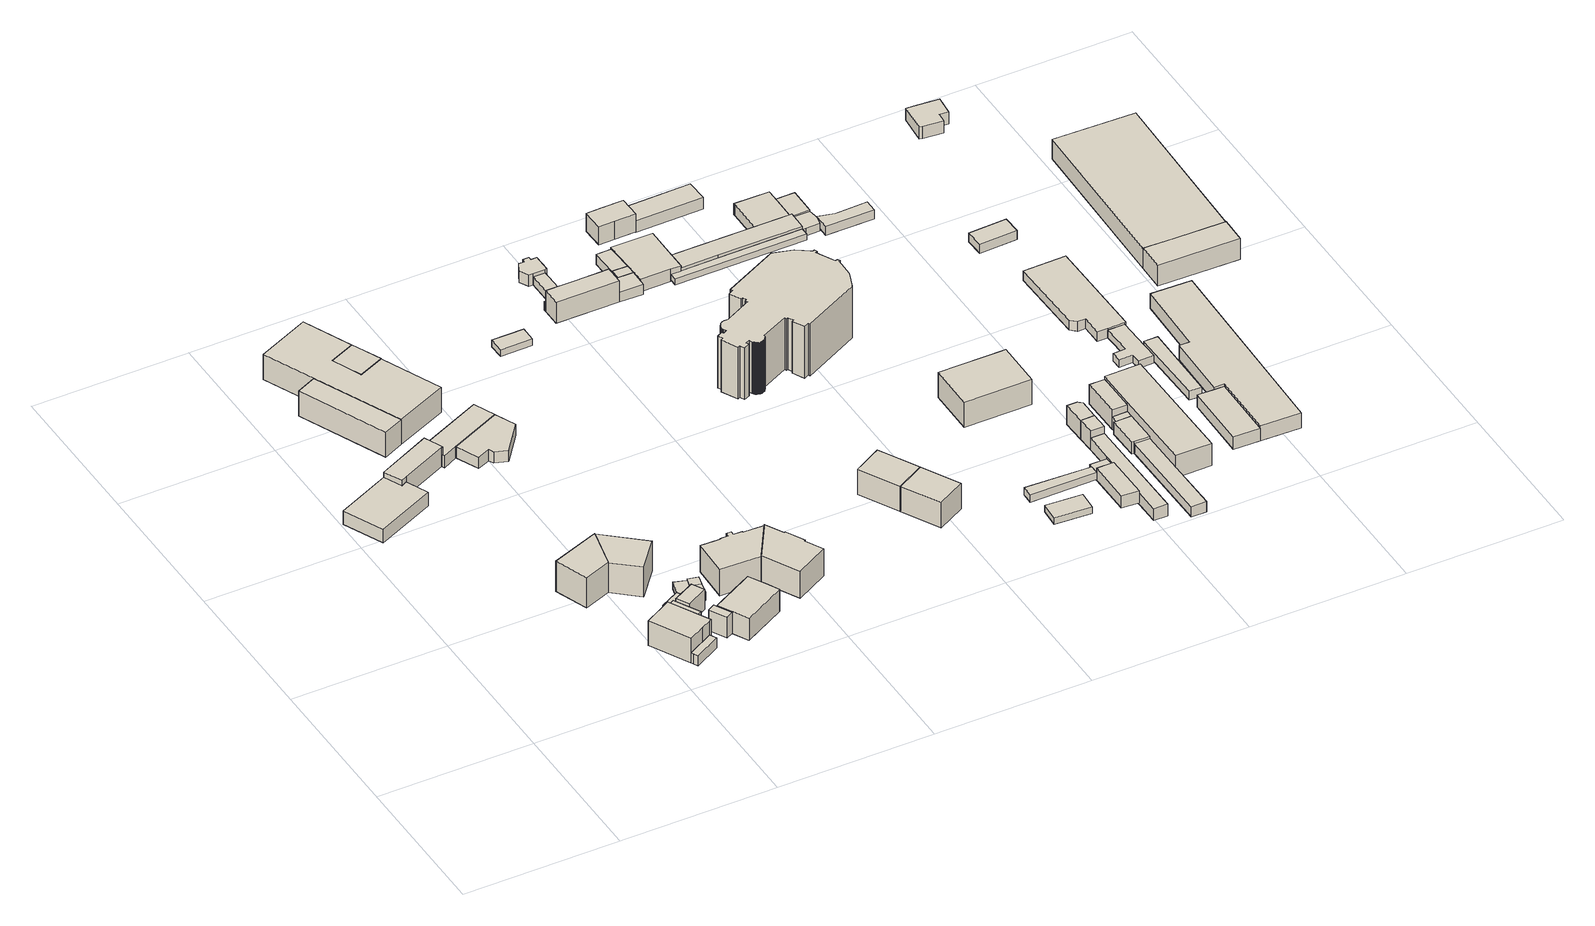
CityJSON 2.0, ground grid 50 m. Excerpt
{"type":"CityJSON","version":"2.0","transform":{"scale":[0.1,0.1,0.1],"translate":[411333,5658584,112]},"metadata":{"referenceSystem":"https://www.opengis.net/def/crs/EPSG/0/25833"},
"CityObjects":{
"building1":{"type":"Building","attributes":{"Dachtyp_tdc":"tdcPolyFlatRoof","Gemeindeschluessel":14612000,"Dachneigung":0,"QualitaetDacherkennung":86,"Geometrietyp2DReferenz":"3000","measuredHeight":4.82,"function":"31001_2000","roofType":"1000"},"geometry":[{"type":"Solid","lod":"1","boundaries":[[[[0,1,2,3,4,5]],[[6,7,8,9,10,11]],[[5,7,6,0]],[[4,8,7,5]],[[3,9,8,4]],[[2,10,9,3]],[[1,11,10,2]],[[0,6,11,1]]]]}]},
"building2":{"type":"Building","attributes":{"Dachtyp_tdc":"tdcGableRoof","Gemeindeschluessel":14612000,"Dachneigung":36.83,"QualitaetDacherkennung":92,"Geometrietyp2DReferenz":"3000","measuredHeight":12.89,"function":"31001_9998","roofType":"3100"},"geometry":[{"type":"Solid","lod":"1","boundaries":[[[[12,13,14,15]],[[16,17,18,19]],[[15,17,16,12]],[[14,18,17,15]],[[13,19,18,14]],[[12,16,19,13]]]]}]},
"building3":{"type":"Building","attributes":{"Gemeindeschluessel":14612000,"Geometrietyp2DReferenz":"3000","function":"31001_9998","roofType":"9999"},"children":["building3-1","building3-2","building3-3","building3-4"]},
"building3-1":{"type":"BuildingPart","attributes":{"Dachtyp_tdc":"tdcPolyFlatRoof","Dachneigung":0,"QualitaetDacherkennung":72,"Geometrietyp2DReferenz":"3000","measuredHeight":3.65,"roofType":"1000"},"parents":["building3"],"geometry":[{"type":"Solid","lod":"1","boundaries":[[[[20,21,22,23]],[[24,25,26,27]],[[23,25,24,20]],[[22,26,25,23]],[[21,27,26,22]],[[20,24,27,21]]]]}]},
"building3-2":{"type":"BuildingPart","attributes":{"Dachtyp_tdc":"tdcPolyFlatRoof","Dachneigung":43.54,"QualitaetDacherkennung":23,"Geometrietyp2DReferenz":"3000","measuredHeight":11.68,"roofType":"2100"},"parents":["building3"],"geometry":[{"type":"Solid","lod":"1","boundaries":[[[[28,29,30,31,32,33]],[[24,27,34,35,36,37]],[[33,27,24,28]],[[32,34,27,33]],[[31,35,34,32]],[[30,36,35,31]],[[29,37,36,30]],[[28,24,37,29]]]]}]},
"building3-3":{"type":"BuildingPart","attributes":{"Dachtyp_tdc":"tdcPolyFlatRoof","Dachneigung":0,"QualitaetDacherkennung":61,"Geometrietyp2DReferenz":"3000","measuredHeight":3.59,"roofType":"1000"},"parents":["building3"],"geometry":[{"type":"Solid","lod":"1","boundaries":[[[[38,39,40,41,42]],[[43,44,45,46,47]],[[42,44,43,38]],[[41,45,44,42]],[[40,46,45,41]],[[39,47,46,40]],[[38,43,47,39]]]]}]},
"building3-4":{"type":"BuildingPart","attributes":{"Dachtyp_tdc":"tdcGableRoof","Dachneigung":40.59,"QualitaetDacherkennung":45,"Geometrietyp2DReferenz":"3000","measuredHeight":11.22,"roofType":"3100"},"parents":["building3"],"geometry":[{"type":"Solid","lod":"1","boundaries":[[[[48,49,50,51,52,53,54,55,56]],[[57,47,58,46,59,60,61,37,36]],[[56,47,57,48]],[[55,58,47,56]],[[54,46,58,55]],[[53,59,46,54]],[[52,60,59,53]],[[51,61,60,52]],[[50,37,61,51]],[[49,36,37,50]],[[48,57,36,49]]]]}]},
"building4":{"type":"Building","attributes":{"Dachtyp_tdc":"tdcPolyFlatRoof","Gemeindeschluessel":14612000,"Dachneigung":5.26,"QualitaetDacherkennung":80,"Geometrietyp2DReferenz":"3000","measuredHeight":6.91,"function":"31001_2000","roofType":"2100"},"geometry":[{"type":"Solid","lod":"1","boundaries":[[[[62,63,64,65,66,67]],[[68,69,70,71,72,73]],[[67,69,68,62]],[[66,70,69,67]],[[65,71,70,66]],[[64,72,71,65]],[[63,73,72,64]],[[62,68,73,63]]]]}]},
"building5":{"type":"Building","attributes":{"Dachtyp_tdc":"tdcPolyFlatRoof","Gemeindeschluessel":14612000,"Dachneigung":8.56,"QualitaetDacherkennung":90,"Geometrietyp2DReferenz":"3000","measuredHeight":9.34,"function":"31001_2000","roofType":"2100"},"geometry":[{"type":"Solid","lod":"1","boundaries":[[[[74,75,76,77]],[[78,79,80,81]],[[77,79,78,74]],[[76,80,79,77]],[[75,81,80,76]],[[74,78,81,75]]]]}]},
"building6":{"type":"Building","attributes":{"Dachtyp_tdc":"tdcGableRoof","Gemeindeschluessel":14612000,"Dachneigung":36.32,"QualitaetDacherkennung":88,"Geometrietyp2DReferenz":"3000","measuredHeight":12.84,"function":"31001_9998","roofType":"3100"},"geometry":[{"type":"Solid","lod":"1","boundaries":[[[[82,83,84,85]],[[17,86,87,18]],[[85,86,17,82]],[[84,87,86,85]],[[83,18,87,84]],[[82,17,18,83]]]]}]},
"building7":{"type":"Building","attributes":{"Dachtyp_tdc":"tdcPolyFlatRoof","Gemeindeschluessel":14612000,"Dachneigung":0,"QualitaetDacherkennung":36,"Geometrietyp2DReferenz":"3000","measuredHeight":2.25,"function":"31001_9998","roofType":"1000"},"geometry":[{"type":"Solid","lod":"1","boundaries":[[[[88,89,90,91,92]],[[93,94,95,96,97]],[[92,94,93,88]],[[91,95,94,92]],[[90,96,95,91]],[[89,97,96,90]],[[88,93,97,89]]]]}]},
"building8":{"type":"Building","attributes":{"Dachtyp_tdc":"tdcPolyFlatRoof","Gemeindeschluessel":14612000,"Dachneigung":8.6,"QualitaetDacherkennung":74,"Geometrietyp2DReferenz":"3000","measuredHeight":7.41,"function":"31001_9998","roofType":"2100"},"geometry":[{"type":"Solid","lod":"1","boundaries":[[[[98,99,100,101,102,103]],[[104,105,106,107,108,109]],[[103,105,104,98]],[[102,106,105,103]],[[101,107,106,102]],[[100,108,107,101]],[[99,109,108,100]],[[98,104,109,99]]]]}]},
"building9":{"type":"Building","attributes":{"Dachtyp_tdc":"tdcFreeFormRoof","Gemeindeschluessel":14612000,"Dachneigung":57.05,"QualitaetDacherkennung":16,"Geometrietyp2DReferenz":"3000","measuredHeight":8.35,"function":"31001_9998","roofType":"5000"},"geometry":[{"type":"Solid","lod":"1","boundaries":[[[[110,111,112,113,114]],[[115,116,117,118,119]],[[114,116,115,110]],[[113,117,116,114]],[[112,118,117,113]],[[111,119,118,112]],[[110,115,119,111]]]]}]},
"building10":{"type":"Building","attributes":{"Dachtyp_tdc":"tdcPolyFlatRoof","Gemeindeschluessel":14612000,"Dachneigung":0,"QualitaetDacherkennung":41,"Geometrietyp2DReferenz":"3000","measuredHeight":8.89,"function":"31001_2000","roofType":"1000"},"geometry":[{"type":"Solid","lod":"1","boundaries":[[[[120,121,122,123,124,125,126,127]],[[128,129,130,78,131,132,133,134]],[[127,129,128,120]],[[126,130,129,127]],[[125,78,130,126]],[[124,131,78,125]],[[123,132,131,124]],[[122,133,132,123]],[[121,134,133,122]],[[120,128,134,121]]]]}]},
"building11":{"type":"Building","attributes":{"Dachtyp_tdc":"tdcPolyFlatRoof","Gemeindeschluessel":14612000,"Dachneigung":3.3,"QualitaetDacherkennung":66,"Geometrietyp2DReferenz":"3000","measuredHeight":2.5,"function":"31001_9998","roofType":"2100"},"geometry":[{"type":"Solid","lod":"1","boundaries":[[[[135,136,137,138,139,140]],[[141,142,143,144,145,146]],[[140,142,141,135]],[[139,143,142,140]],[[138,144,143,139]],[[137,145,144,138]],[[136,146,145,137]],[[135,141,146,136]]]]}]},
"building12":{"type":"Building","attributes":{"Dachtyp_tdc":"tdcPolyFlatRoof","Gemeindeschluessel":14612000,"Dachneigung":5.05,"QualitaetDacherkennung":86,"Geometrietyp2DReferenz":"3000","measuredHeight":3.25,"function":"31001_9998","roofType":"2100"},"geometry":[{"type":"Solid","lod":"1","boundaries":[[[[147,148,149,150,151]],[[152,153,154,155,156]],[[151,153,152,147]],[[150,154,153,151]],[[149,155,154,150]],[[148,156,155,149]],[[147,152,156,148]]]]}]},
"building13":{"type":"Building","attributes":{"name":"Buddhistische Andachtsstätte Giac Tue","Dachtyp_tdc":"tdcPolyFlatRoof","Gemeindeschluessel":14612000,"Dachneigung":5.62,"QualitaetDacherkennung":88,"Geometrietyp2DReferenz":"3000","measuredHeight":9.29,"function":"31001_3045","roofType":"2100"},"geometry":[{"type":"Solid","lod":"1","boundaries":[[[[157,158,159,160]],[[161,162,163,164]],[[160,162,161,157]],[[159,163,162,160]],[[158,164,163,159]],[[157,161,164,158]]]]}]},
"building14":{"type":"Building","attributes":{"Dachtyp_tdc":"tdcPolyFlatRoof","Gemeindeschluessel":14612000,"Dachneigung":5.98,"QualitaetDacherkennung":60,"Geometrietyp2DReferenz":"3000","measuredHeight":3.23,"function":"31001_9998","roofType":"2100"},"geometry":[{"type":"Solid","lod":"1","boundaries":[[[[165,166,167,168]],[[169,154,153,170]],[[168,154,169,165]],[[167,153,154,168]],[[166,170,153,167]],[[165,169,170,166]]]]}]},
"building15":{"type":"Building","attributes":{"Dachtyp_tdc":"tdcGableRoof","Gemeindeschluessel":14612000,"Dachneigung":30.24,"QualitaetDacherkennung":74,"Geometrietyp2DReferenz":"3000","measuredHeight":9.37,"function":"31001_9998","roofType":"3100"},"geometry":[{"type":"Solid","lod":"1","boundaries":[[[[171,172,173,174,175,176,177,178,179,180]],[[181,182,183,184,185,186,187,188,189,190]],[[180,182,181,171]],[[179,183,182,180]],[[178,184,183,179]],[[177,185,184,178]],[[176,186,185,177]],[[175,187,186,176]],[[174,188,187,175]],[[173,189,188,174]],[[172,190,189,173]],[[171,181,190,172]]]]}]},
"building16":{"type":"Building","attributes":{"Dachtyp_tdc":"tdcPolyFlatRoof","Gemeindeschluessel":14612000,"Dachneigung":0,"QualitaetDacherkennung":76,"Geometrietyp2DReferenz":"3000","measuredHeight":4.11,"function":"31001_2000","roofType":"1000"},"geometry":[{"type":"Solid","lod":"1","boundaries":[[[[191,192,193,194,195,196,197]],[[73,72,71,198,199,200,201]],[[197,72,73,191]],[[196,71,72,197]],[[195,198,71,196]],[[194,199,198,195]],[[193,200,199,194]],[[192,201,200,193]],[[191,73,201,192]]]]}]},
"building17":{"type":"Building","attributes":{"Dachtyp_tdc":"tdcPolyFlatRoof","Gemeindeschluessel":14612000,"Dachneigung":0,"QualitaetDacherkennung":87,"Geometrietyp2DReferenz":"3000","measuredHeight":4.02,"function":"31001_2000","roofType":"1000"},"geometry":[{"type":"Solid","lod":"1","boundaries":[[[[202,203,204,205,206,207,208]],[[209,210,211,212,213,214,215]],[[208,210,209,202]],[[207,211,210,208]],[[206,212,211,207]],[[205,213,212,206]],[[204,214,213,205]],[[203,215,214,204]],[[202,209,215,203]]]]}]},
"building18":{"type":"Building","attributes":{"Dachtyp_tdc":"tdcFreeFormRoof","Gemeindeschluessel":14612000,"Dachneigung":26.46,"QualitaetDacherkennung":82,"Geometrietyp2DReferenz":"3000","measuredHeight":11.21,"function":"31001_9998","roofType":"5000"},"geometry":[{"type":"Solid","lod":"1","boundaries":[[[[216,217,218,219,220,221,222,223,224,225,226,227]],[[228,229,230,231,232,233,234,235,236,237,238,239]],[[227,229,228,216]],[[226,230,229,227]],[[225,231,230,226]],[[224,232,231,225]],[[223,233,232,224]],[[222,234,233,223]],[[221,235,234,222]],[[220,236,235,221]],[[219,237,236,220]],[[218,238,237,219]],[[217,239,238,218]],[[216,228,239,217]]]]}]},
"building19":{"type":"Building","attributes":{"Dachtyp_tdc":"tdcHipAndGableRoof","Gemeindeschluessel":14612000,"Dachneigung":25.53,"QualitaetDacherkennung":89,"Geometrietyp2DReferenz":"3000","measuredHeight":11.16,"function":"31001_9998","roofType":"5000"},"geometry":[{"type":"Solid","lod":"1","boundaries":[[[[240,241,242,243,244,245,246,247,248]],[[249,250,251,252,253,254,255,256,257]],[[248,250,249,240]],[[247,251,250,248]],[[246,252,251,247]],[[245,253,252,246]],[[244,254,253,245]],[[243,255,254,244]],[[242,256,255,243]],[[241,257,256,242]],[[240,249,257,241]]]]}]},
"building20":{"type":"Building","attributes":{"Dachtyp_tdc":"tdcPolyFlatRoof","Gemeindeschluessel":14612000,"Dachneigung":0,"QualitaetDacherkennung":74,"Geometrietyp2DReferenz":"3000","measuredHeight":2.38,"function":"31001_9998","roofType":"1000"},"geometry":[{"type":"Solid","lod":"1","boundaries":[[[[258,259,260,261]],[[262,263,264,265]],[[261,263,262,258]],[[260,264,263,261]],[[259,265,264,260]],[[258,262,265,259]]]]}]},
"building21":{"type":"Building","attributes":{"Dachtyp_tdc":"tdcPolyFlatRoof","Gemeindeschluessel":14612000,"Dachneigung":6.29,"QualitaetDacherkennung":85,"Geometrietyp2DReferenz":"3000","measuredHeight":2.96,"function":"31001_2000","roofType":"2100"},"geometry":[{"type":"Solid","lod":"1","boundaries":[[[[266,267,268,269]],[[270,271,272,273]],[[269,271,270,266]],[[268,272,271,269]],[[267,273,272,268]],[[266,270,273,267]]]]}]},
"building22":{"type":"Building","attributes":{"Dachtyp_tdc":"tdcPolyFlatRoof","Gemeindeschluessel":14612000,"Dachneigung":0,"QualitaetDacherkennung":80,"Geometrietyp2DReferenz":"3000","measuredHeight":4.11,"function":"31001_2000","roofType":"1000"},"geometry":[{"type":"Solid","lod":"1","boundaries":[[[[274,275,276,277,278,279,280,281,282,283,284]],[[285,286,287,271,270,288,289,290,291,292,293]],[[284,286,285,274]],[[283,287,286,284]],[[282,271,287,283]],[[281,270,271,282]],[[280,288,270,281]],[[279,289,288,280]],[[278,290,289,279]],[[277,291,290,278]],[[276,292,291,277]],[[275,293,292,276]],[[274,285,293,275]]]]}]},
"building23":{"type":"Building","attributes":{"Gemeindeschluessel":14612000,"Geometrietyp2DReferenz":"3000","function":"31001_9998","roofType":"9999"},"children":["building23-1","building23-2"]},
"building23-1":{"type":"BuildingPart","attributes":{"Dachtyp_tdc":"tdcPolyFlatRoof","Dachneigung":0,"QualitaetDacherkennung":0,"Geometrietyp2DReferenz":"3000","measuredHeight":3,"roofType":"9999"},"parents":["building23"],"geometry":[{"type":"Solid","lod":"1","boundaries":[[[[294,295,296,297]],[[298,299,300,301]],[[297,299,298,294]],[[296,300,299,297]],[[295,301,300,296]],[[294,298,301,295]]]]}]},
"building23-2":{"type":"BuildingPart","attributes":{"Dachtyp_tdc":"tdcGableRoof","Dachneigung":22.19,"QualitaetDacherkennung":88,"Geometrietyp2DReferenz":"3000","measuredHeight":8.11,"roofType":"3100"},"parents":["building23"],"geometry":[{"type":"Solid","lod":"1","boundaries":[[[[302,303,304,305,306]],[[307,301,300,308,309]],[[306,301,307,302]],[[305,300,301,306]],[[304,308,300,305]],[[303,309,308,304]],[[302,307,309,303]]]]}]},
"building24":{"type":"Building","attributes":{"Dachtyp_tdc":"tdcHipAndGableRoof","Gemeindeschluessel":14612000,"Dachneigung":31.23,"QualitaetDacherkennung":86,"Geometrietyp2DReferenz":"3000","measuredHeight":10.65,"function":"31001_9998","roofType":"5000"},"geometry":[{"type":"Solid","lod":"1","boundaries":[[[[310,311,312,313]],[[314,315,316,317]],[[313,315,314,310]],[[312,316,315,313]],[[311,317,316,312]],[[310,314,317,311]]]]}]},
"building25":{"type":"Building","attributes":{"Dachtyp_tdc":"tdcHipAndGableRoof","Gemeindeschluessel":14612000,"Dachneigung":31.51,"QualitaetDacherkennung":86,"Geometrietyp2DReferenz":"3000","measuredHeight":10.65,"function":"31001_9998","roofType":"5000"},"geometry":[{"type":"Solid","lod":"1","boundaries":[[[[311,310,318,319]],[[317,320,321,314]],[[319,320,317,311]],[[318,321,320,319]],[[310,314,321,318]],[[311,317,314,310]]]]}]},
"building26":{"type":"Building","attributes":{"Gemeindeschluessel":14612000,"Geometrietyp2DReferenz":"3000","function":"31001_2000","roofType":"9999"},"children":["building26-1","building26-2"]},
"building26-1":{"type":"BuildingPart","attributes":{"Dachtyp_tdc":"tdcPolyFlatRoof","Dachneigung":0,"QualitaetDacherkennung":95,"Geometrietyp2DReferenz":"3000","measuredHeight":3.41,"roofType":"1000"},"parents":["building26"],"geometry":[{"type":"Solid","lod":"1","boundaries":[[[[322,323,324,325,326]],[[327,328,329,330,331]],[[326,328,327,322]],[[325,329,328,326]],[[324,330,329,325]],[[323,331,330,324]],[[322,327,331,323]]]]}]},
"building26-2":{"type":"BuildingPart","attributes":{"Dachtyp_tdc":"tdcPolyFlatRoof","Dachneigung":0,"QualitaetDacherkennung":83,"Geometrietyp2DReferenz":"3000","measuredHeight":3.45,"roofType":"1000"},"parents":["building26"],"geometry":[{"type":"Solid","lod":"1","boundaries":[[[[332,333,334,324,323,335]],[[336,337,331,330,338,339]],[[335,337,336,332]],[[323,331,337,335]],[[324,330,331,323]],[[334,338,330,324]],[[333,339,338,334]],[[332,336,339,333]]]]}]},
"building27":{"type":"Building","attributes":{"Dachtyp_tdc":"tdcPolyFlatRoof","Gemeindeschluessel":14612000,"Dachneigung":0,"QualitaetDacherkennung":90,"Geometrietyp2DReferenz":"3000","measuredHeight":3.67,"function":"31001_2000","roofType":"1000"},"geometry":[{"type":"Solid","lod":"1","boundaries":[[[[340,341,342,343]],[[344,345,346,347]],[[343,345,344,340]],[[342,346,345,343]],[[341,347,346,342]],[[340,344,347,341]]]]}]},
"building28":{"type":"Building","attributes":{"Dachtyp_tdc":"tdcFreeFormRoof","Gemeindeschluessel":14612000,"Dachneigung":10.6,"QualitaetDacherkennung":68,"Geometrietyp2DReferenz":"3000","measuredHeight":5.5,"function":"31001_2000","roofType":"5000"},"geometry":[{"type":"Solid","lod":"1","boundaries":[[[[348,349,350,351,352,353,354,355,356,357]],[[358,359,360,361,362,363,364,365,366,367]],[[357,359,358,348]],[[356,360,359,357]],[[355,361,360,356]],[[354,362,361,355]],[[353,363,362,354]],[[352,364,363,353]],[[351,365,364,352]],[[350,366,365,351]],[[349,367,366,350]],[[348,358,367,349]]]]}]},
"building29":{"type":"Building","attributes":{"name":"St. Petri","Dachtyp_tdc":"tdcFreeFormRoof","Gemeindeschluessel":14612000,"Dachneigung":22.37,"QualitaetDacherkennung":3,"Geometrietyp2DReferenz":"3000","measuredHeight":24.39,"function":"31001_3041","roofType":"5000"},"geometry":[{"type":"Solid","lod":"1","boundaries":[[[[368,369,370,371,372,373,374,375,376,377,378,379,380,381,382,383,384,385,386,387,388,389,390,391,392,393,394,395,396,397,398,399,400,401,402,403,404,405,406,407,408,409,410,411,412,413,414,415,416,417,418,419,420,421,422,423,424,425,426,427,428,429,430,431,432,433,434,435,436,437,438,439,440,441,442,443,444,445,446,447,448,449,450,451,452,453,454,455,456,457,458,459,460,461,462,463,464,465,466,467,468,469,470,471,472]],[[473,474,475,476,477,478,479,480,481,482,483,484,485,486,487,488,489,490,491,492,493,494,495,496,497,498,499,500,501,502,503,504,505,506,507,508,509,510,511,512,513,514,515,516,517,518,519,520,521,522,523,524,525,526,527,528,529,530,531,532,533,534,535,536,537,538,539,540,541,542,543,544,545,546,547,548,549,550,551,552,553,554,555,556,557,558,559,560,561,562,563,564,565,566,567,568,569,570,571,572,573,574,575,576,577]],[[472,474,473,368]],[[471,475,474,472]],[[470,476,475,471]],[[469,477,476,470]],[[468,478,477,469]],[[467,479,478,468]],[[466,480,479,467]],[[465,481,480,466]],[[464,482,481,465]],[[463,483,482,464]],[[462,484,483,463]],[[461,485,484,462]],[[460,486,485,461]],[[459,487,486,460]],[[458,488,487,459]],[[457,489,488,458]],[[456,490,489,457]],[[455,491,490,456]],[[454,492,491,455]],[[453,493,492,454]],[[452,494,493,453]],[[451,495,494,452]],[[450,496,495,451]],[[449,497,496,450]],[[448,498,497,449]],[[447,499,498,448]],[[446,500,499,447]],[[445,501,500,446]],[[444,502,501,445]],[[443,503,502,444]],[[442,504,503,443]],[[441,505,504,442]],[[440,506,505,441]],[[439,507,506,440]],[[438,508,507,439]],[[437,509,508,438]],[[436,510,509,437]],[[435,511,510,436]],[[434,512,511,435]],[[433,513,512,434]],[[432,514,513,433]],[[431,515,514,432]],[[430,516,515,431]],[[429,517,516,430]],[[428,518,517,429]],[[427,519,518,428]],[[426,520,519,427]],[[425,521,520,426]],[[424,522,521,425]],[[423,523,522,424]],[[422,524,523,423]],[[421,525,524,422]],[[420,526,525,421]],[[419,527,526,420]],[[418,528,527,419]],[[417,529,528,418]],[[416,530,529,417]],[[415,531,530,416]],[[414,532,531,415]],[[413,533,532,414]],[[412,534,533,413]],[[411,535,534,412]],[[410,536,535,411]],[[409,537,536,410]],[[408,538,537,409]],[[407,539,538,408]],[[406,540,539,407]],[[405,541,540,406]],[[404,542,541,405]],[[403,543,542,404]],[[402,544,543,403]],[[401,545,544,402]],[[400,546,545,401]],[[399,547,546,400]],[[398,548,547,399]],[[397,549,548,398]],[[396,550,549,397]],[[395,551,550,396]],[[394,552,551,395]],[[393,553,552,394]],[[392,554,553,393]],[[391,555,554,392]],[[390,556,555,391]],[[389,557,556,390]],[[388,558,557,389]],[[387,559,558,388]],[[386,560,559,387]],[[385,561,560,386]],[[384,562,561,385]],[[383,563,562,384]],[[382,564,563,383]],[[381,565,564,382]],[[380,566,565,381]],[[379,567,566,380]],[[378,568,567,379]],[[377,569,568,378]],[[376,570,569,377]],[[375,571,570,376]],[[374,572,571,375]],[[373,573,572,374]],[[372,574,573,373]],[[371,575,574,372]],[[370,576,575,371]],[[369,577,576,370]],[[368,473,577,369]]]]}]},
"building30":{"type":"Building","attributes":{"Dachtyp_tdc":"tdcPolyFlatRoof","Gemeindeschluessel":14612000,"Dachneigung":0,"QualitaetDacherkennung":87,"Geometrietyp2DReferenz":"3000","measuredHeight":2.32,"function":"31001_2000","roofType":"1000"},"geometry":[{"type":"Solid","lod":"1","boundaries":[[[[578,579,580,581]],[[582,583,584,585]],[[581,583,582,578]],[[580,584,583,581]],[[579,585,584,580]],[[578,582,585,579]]]]}]},
"building31":{"type":"Building","attributes":{"Dachtyp_tdc":"tdcFreeFormRoof","Gemeindeschluessel":14612000,"Dachneigung":10.96,"QualitaetDacherkennung":55,"Geometrietyp2DReferenz":"3000","measuredHeight":7.33,"function":"31001_9998","roofType":"5000"},"geometry":[{"type":"Solid","lod":"1","boundaries":[[[[586,587,588,589,590,591]],[[592,593,594,595,596,597]],[[591,593,592,586]],[[590,594,593,591]],[[589,595,594,590]],[[588,596,595,589]],[[587,597,596,588]],[[586,592,597,587]]]]}]},
"building32":{"type":"Building","attributes":{"Dachtyp_tdc":"tdcPolyFlatRoof","Gemeindeschluessel":14612000,"Dachneigung":3.26,"QualitaetDacherkennung":93,"Geometrietyp2DReferenz":"3000","measuredHeight":2.62,"function":"31001_2000","roofType":"2100"},"geometry":[{"type":"Solid","lod":"1","boundaries":[[[[598,599,600,601]],[[602,603,604,605]],[[601,603,602,598]],[[600,604,603,601]],[[599,605,604,600]],[[598,602,605,599]]]]}]},
"building33":{"type":"Building","attributes":{"Dachtyp_tdc":"tdcPolyFlatRoof","Gemeindeschluessel":14612000,"Dachneigung":6.14,"QualitaetDacherkennung":76,"Geometrietyp2DReferenz":"3000","measuredHeight":2.26,"function":"31001_2000","roofType":"2100"},"geometry":[{"type":"Solid","lod":"1","boundaries":[[[[606,607,608,609,610,611]],[[612,613,614,615,616,617]],[[611,613,612,606]],[[610,614,613,611]],[[609,615,614,610]],[[608,616,615,609]],[[607,617,616,608]],[[606,612,617,607]]]]}]},
"building34":{"type":"Building","attributes":{"Dachtyp_tdc":"tdcPolyFlatRoof","Gemeindeschluessel":14612000,"Dachneigung":4.91,"QualitaetDacherkennung":95,"Geometrietyp2DReferenz":"3000","measuredHeight":4.6,"function":"31001_2000","roofType":"2100"},"geometry":[{"type":"Solid","lod":"1","boundaries":[[[[618,619,620,621]],[[622,623,624,625]],[[621,623,622,618]],[[620,624,623,621]],[[619,625,624,620]],[[618,622,625,619]]]]}]},
"building35":{"type":"Building","attributes":{"Dachtyp_tdc":"tdcGableRoof","Gemeindeschluessel":14612000,"Dachneigung":27.2,"QualitaetDacherkennung":90,"Geometrietyp2DReferenz":"3000","measuredHeight":5.21,"function":"31001_9998","roofType":"3100"},"geometry":[{"type":"Solid","lod":"1","boundaries":[[[[626,627,628,629]],[[630,631,632,633]],[[629,631,630,626]],[[628,632,631,629]],[[627,633,632,628]],[[626,630,633,627]]]]}]},
"building36":{"type":"Building","attributes":{"Dachtyp_tdc":"tdcPolyFlatRoof","Gemeindeschluessel":14612000,"Dachneigung":4.14,"QualitaetDacherkennung":93,"Geometrietyp2DReferenz":"3000","measuredHeight":2.98,"function":"31001_2000","roofType":"2100"},"geometry":[{"type":"Solid","lod":"1","boundaries":[[[[634,600,599,635,636]],[[637,638,625,624,639]],[[636,638,637,634]],[[635,625,638,636]],[[599,624,625,635]],[[600,639,624,599]],[[634,637,639,600]]]]}]},
"building37":{"type":"Building","attributes":{"Gemeindeschluessel":14612000,"Geometrietyp2DReferenz":"3000","function":"31001_2000","roofType":"9999"},"children":["building37-1","building37-2"]},
"building37-1":{"type":"BuildingPart","attributes":{"Dachtyp_tdc":"tdcPolyFlatRoof","Dachneigung":4.06,"QualitaetDacherkennung":68,"Geometrietyp2DReferenz":"3000","measuredHeight":3.73,"roofType":"2100"},"parents":["building37"],"geometry":[{"type":"Solid","lod":"1","boundaries":[[[[640,641,642,643,644,645,646,647]],[[648,649,650,651,652,653,654,655]],[[647,649,648,640]],[[646,650,649,647]],[[645,651,650,646]],[[644,652,651,645]],[[643,653,652,644]],[[642,654,653,643]],[[641,655,654,642]],[[640,648,655,641]]]]}]},
"building37-2":{"type":"BuildingPart","attributes":{"Dachtyp_tdc":"tdcPolyFlatRoof","Dachneigung":0,"QualitaetDacherkennung":0,"Geometrietyp2DReferenz":"3000","measuredHeight":3,"roofType":"9999"},"parents":["building37"],"geometry":[{"type":"Solid","lod":"1","boundaries":[[[[656,657,658,659,660]],[[661,662,663,653,652]],[[660,662,661,656]],[[659,663,662,660]],[[658,653,663,659]],[[657,652,653,658]],[[656,661,652,657]]]]}]},
"building38":{"type":"Building","attributes":{"Dachtyp_tdc":"tdcPolyFlatRoof","Gemeindeschluessel":14612000,"Dachneigung":0,"QualitaetDacherkennung":78,"Geometrietyp2DReferenz":"3000","measuredHeight":8.88,"function":"31001_2000","roofType":"1000"},"geometry":[{"type":"Solid","lod":"1","boundaries":[[[[664,665,666,667]],[[668,669,670,671]],[[667,669,668,664]],[[666,670,669,667]],[[665,671,670,666]],[[664,668,671,665]]]]}]},
"building39":{"type":"Building","attributes":{"Dachtyp_tdc":"tdcPolyFlatRoof","Gemeindeschluessel":14612000,"Dachneigung":5.4,"QualitaetDacherkennung":82,"Geometrietyp2DReferenz":"3000","measuredHeight":4.39,"function":"31001_2000","roofType":"2100"},"geometry":[{"type":"Solid","lod":"1","boundaries":[[[[672,673,674,675,676,677,678]],[[679,680,681,682,683,684,685]],[[678,680,679,672]],[[677,681,680,678]],[[676,682,681,677]],[[675,683,682,676]],[[674,684,683,675]],[[673,685,684,674]],[[672,679,685,673]]]]}]},
"building40":{"type":"Building","attributes":{"Dachtyp_tdc":"tdcPolyFlatRoof","Gemeindeschluessel":14612000,"Dachneigung":4.47,"QualitaetDacherkennung":93,"Geometrietyp2DReferenz":"3000","measuredHeight":6.92,"function":"31001_2000","roofType":"2100"},"geometry":[{"type":"Solid","lod":"1","boundaries":[[[[686,687,688,689]],[[690,682,681,691]],[[689,682,690,686]],[[688,681,682,689]],[[687,691,681,688]],[[686,690,691,687]]]]}]},
"building41":{"type":"Building","attributes":{"Dachtyp_tdc":"tdcPolyFlatRoof","Gemeindeschluessel":14612000,"Dachneigung":3.32,"QualitaetDacherkennung":89,"Geometrietyp2DReferenz":"3000","measuredHeight":6.92,"function":"31001_2000","roofType":"2100"},"geometry":[{"type":"Solid","lod":"1","boundaries":[[[[687,686,692,693,694]],[[691,695,696,697,690]],[[694,695,691,687]],[[693,696,695,694]],[[692,697,696,693]],[[686,690,697,692]],[[687,691,690,686]]]]}]},
"building42":{"type":"Building","attributes":{"Gemeindeschluessel":14612000,"Geometrietyp2DReferenz":"3000","function":"31001_2000","roofType":"9999"},"children":["building42-1","building42-2","building42-3"]},
"building42-1":{"type":"BuildingPart","attributes":{"Dachtyp_tdc":"tdcPolyFlatRoof","Dachneigung":3.68,"QualitaetDacherkennung":97,"Geometrietyp2DReferenz":"3000","measuredHeight":4.5,"roofType":"2100"},"parents":["building42"],"geometry":[{"type":"Solid","lod":"1","boundaries":[[[[698,699,700,701,702,703]],[[704,705,706,707,708,709]],[[703,705,704,698]],[[702,706,705,703]],[[701,707,706,702]],[[700,708,707,701]],[[699,709,708,700]],[[698,704,709,699]]]]}]},
"building42-2":{"type":"BuildingPart","attributes":{"Dachtyp_tdc":"tdcPolyFlatRoof","Dachneigung":5.05,"QualitaetDacherkennung":67,"Geometrietyp2DReferenz":"3000","measuredHeight":3.89,"roofType":"2100"},"parents":["building42"],"geometry":[{"type":"Solid","lod":"1","boundaries":[[[[710,711,712,713,714]],[[715,708,707,716,717]],[[714,708,715,710]],[[713,707,708,714]],[[712,716,707,713]],[[711,717,716,712]],[[710,715,717,711]]]]}]},
"building42-3":{"type":"BuildingPart","attributes":{"Dachtyp_tdc":"tdcPolyFlatRoof","Dachneigung":3.76,"QualitaetDacherkennung":98,"Geometrietyp2DReferenz":"3000","measuredHeight":4.51,"roofType":"2100"},"parents":["building42"],"geometry":[{"type":"Solid","lod":"1","boundaries":[[[[702,718,719,703]],[[706,705,720,721]],[[703,705,706,702]],[[719,720,705,703]],[[718,721,720,719]],[[702,706,721,718]]]]}]},
"building43":{"type":"Building","attributes":{"Dachtyp_tdc":"tdcPolyFlatRoof","Gemeindeschluessel":14612000,"Dachneigung":3.34,"QualitaetDacherkennung":92,"Geometrietyp2DReferenz":"3000","measuredHeight":4.19,"function":"31001_2000","roofType":"2100"},"geometry":[{"type":"Solid","lod":"1","boundaries":[[[[722,723,724,725,726,727]],[[728,729,730,731,732,733]],[[727,729,728,722]],[[726,730,729,727]],[[725,731,730,726]],[[724,732,731,725]],[[723,733,732,724]],[[722,728,733,723]]]]}]},
"building44":{"type":"Building","attributes":{"Dachtyp_tdc":"tdcPolyFlatRoof","Gemeindeschluessel":14612000,"Dachneigung":0,"QualitaetDacherkennung":88,"Geometrietyp2DReferenz":"3000","measuredHeight":2.72,"function":"31001_2000","roofType":"1000"},"geometry":[{"type":"Solid","lod":"1","boundaries":[[[[734,735,736,737,738,739]],[[740,741,742,743,744,745]],[[739,741,740,734]],[[738,742,741,739]],[[737,743,742,738]],[[736,744,743,737]],[[735,745,744,736]],[[734,740,745,735]]]]}]},
"building45":{"type":"Building","attributes":{"Gemeindeschluessel":14612000,"Geometrietyp2DReferenz":"3000","function":"31001_2000","roofType":"9999"},"children":["building45-1","building45-2"]},
"building45-1":{"type":"BuildingPart","attributes":{"Dachtyp_tdc":"tdcPolyFlatRoof","Dachneigung":9.15,"QualitaetDacherkennung":97,"Geometrietyp2DReferenz":"3000","measuredHeight":7.14,"roofType":"2100"},"parents":["building45"],"geometry":[{"type":"Solid","lod":"1","boundaries":[[[[746,747,748,749]],[[750,751,752,753]],[[749,751,750,746]],[[748,752,751,749]],[[747,753,752,748]],[[746,750,753,747]]]]}]},
"building45-2":{"type":"BuildingPart","attributes":{"Dachtyp_tdc":"tdcGableRoof","Dachneigung":14.37,"QualitaetDacherkennung":91,"Geometrietyp2DReferenz":"3000","measuredHeight":8.55,"roofType":"3100"},"parents":["building45"],"geometry":[{"type":"Solid","lod":"1","boundaries":[[[[754,755,756,757,758]],[[759,760,750,753,761]],[[758,760,759,754]],[[757,750,760,758]],[[756,753,750,757]],[[755,761,753,756]],[[754,759,761,755]]]]}]},
"building46":{"type":"Building","attributes":{"Dachtyp_tdc":"tdcPolyFlatRoof","Gemeindeschluessel":14612000,"Dachneigung":3.51,"QualitaetDacherkennung":81,"Geometrietyp2DReferenz":"3000","measuredHeight":3.33,"function":"31001_2000","roofType":"2100"},"geometry":[{"type":"Solid","lod":"1","boundaries":[[[[762,763,764,765,766]],[[767,768,733,732,769]],[[766,768,767,762]],[[765,733,768,766]],[[764,732,733,765]],[[763,769,732,764]],[[762,767,769,763]]]]}]},
"building47":{"type":"Building","attributes":{"Dachtyp_tdc":"tdcPolyFlatRoof","Gemeindeschluessel":14612000,"Dachneigung":5.33,"QualitaetDacherkennung":74,"Geometrietyp2DReferenz":"3000","measuredHeight":3.36,"function":"31001_2000","roofType":"2100"},"geometry":[{"type":"Solid","lod":"1","boundaries":[[[[770,771,772,773,774]],[[775,776,777,778,779]],[[774,776,775,770]],[[773,777,776,774]],[[772,778,777,773]],[[771,779,778,772]],[[770,775,779,771]]]]}]},
"building48":{"type":"Building","attributes":{"Dachtyp_tdc":"tdcPolyFlatRoof","Gemeindeschluessel":14612000,"Dachneigung":0,"QualitaetDacherkennung":35,"Geometrietyp2DReferenz":"3000","measuredHeight":4.43,"function":"31001_2000","roofType":"1000"},"geometry":[{"type":"Solid","lod":"1","boundaries":[[[[780,781,782,783,784]],[[785,786,787,788,789]],[[784,786,785,780]],[[783,787,786,784]],[[782,788,787,783]],[[781,789,788,782]],[[780,785,789,781]]]]}]},
"building49":{"type":"Building","attributes":{"Dachtyp_tdc":"tdcPolyFlatRoof","Gemeindeschluessel":14612000,"Dachneigung":0,"QualitaetDacherkennung":55,"Geometrietyp2DReferenz":"3000","measuredHeight":2.75,"function":"31001_2000","roofType":"1000"},"geometry":[{"type":"Solid","lod":"1","boundaries":[[[[790,791,792,793,794,795,796,797,798]],[[799,800,801,802,803,804,805,806,807]],[[798,800,799,790]],[[797,801,800,798]],[[796,802,801,797]],[[795,803,802,796]],[[794,804,803,795]],[[793,805,804,794]],[[792,806,805,793]],[[791,807,806,792]],[[790,799,807,791]]]]}]},
"building50":{"type":"Building","attributes":{"Dachtyp_tdc":"tdcPolyFlatRoof","Gemeindeschluessel":14612000,"Dachneigung":4.26,"QualitaetDacherkennung":79,"Geometrietyp2DReferenz":"3000","measuredHeight":3.41,"function":"31001_2000","roofType":"2100"},"geometry":[{"type":"Solid","lod":"1","boundaries":[[[[808,809,810,811]],[[812,813,814,815]],[[811,813,812,808]],[[810,814,813,811]],[[809,815,814,810]],[[808,812,815,809]]]]}]},
"building51":{"type":"Building","attributes":{"Dachtyp_tdc":"tdcFreeFormRoof","Gemeindeschluessel":14612000,"Dachneigung":10.53,"QualitaetDacherkennung":75,"Geometrietyp2DReferenz":"3000","measuredHeight":4.3,"function":"31001_2000","roofType":"5000"},"geometry":[{"type":"Solid","lod":"1","boundaries":[[[[816,817,818,819,820,821,822,823,824]],[[803,825,826,827,828,829,830,831,804]],[[824,825,803,816]],[[823,826,825,824]],[[822,827,826,823]],[[821,828,827,822]],[[820,829,828,821]],[[819,830,829,820]],[[818,831,830,819]],[[817,804,831,818]],[[816,803,804,817]]]]}]},
"building52":{"type":"Building","attributes":{"Dachtyp_tdc":"tdcPolyFlatRoof","Gemeindeschluessel":14612000,"Dachneigung":4.23,"QualitaetDacherkennung":85,"Geometrietyp2DReferenz":"3000","measuredHeight":3.25,"function":"31001_2000","roofType":"2100"},"geometry":[{"type":"Solid","lod":"1","boundaries":[[[[832,833,834,835]],[[836,837,838,839]],[[835,837,836,832]],[[834,838,837,835]],[[833,839,838,834]],[[832,836,839,833]]]]}]},
"building53":{"type":"Building","attributes":{"Dachtyp_tdc":"tdcFreeFormRoof","Gemeindeschluessel":14612000,"Dachneigung":13.86,"QualitaetDacherkennung":97,"Geometrietyp2DReferenz":"3000","measuredHeight":6.43,"function":"31001_2000","roofType":"5000"},"geometry":[{"type":"Solid","lod":"1","boundaries":[[[[840,841,842,843,844,845,846,847]],[[848,849,789,788,787,850,851,852]],[[847,849,848,840]],[[846,789,849,847]],[[845,788,789,846]],[[844,787,788,845]],[[843,850,787,844]],[[842,851,850,843]],[[841,852,851,842]],[[840,848,852,841]]]]}]},
"building54":{"type":"Building","attributes":{"Dachtyp_tdc":"tdcPolyFlatRoof","Gemeindeschluessel":14612000,"Dachneigung":3.39,"QualitaetDacherkennung":69,"Geometrietyp2DReferenz":"3000","measuredHeight":4.49,"function":"31001_2000","roofType":"2100"},"geometry":[{"type":"Solid","lod":"1","boundaries":[[[[853,854,855,856,857,858,859,860]],[[861,862,863,864,865,866,867,868]],[[860,862,861,853]],[[859,863,862,860]],[[858,864,863,859]],[[857,865,864,858]],[[856,866,865,857]],[[855,867,866,856]],[[854,868,867,855]],[[853,861,868,854]]]]}]},
"building55":{"type":"Building","attributes":{"Dachtyp_tdc":"tdcPolyFlatRoof","Gemeindeschluessel":14612000,"Dachneigung":0,"QualitaetDacherkennung":32,"Geometrietyp2DReferenz":"3000","measuredHeight":7.21,"function":"31001_2000","roofType":"1000"},"geometry":[{"type":"Solid","lod":"1","boundaries":[[[[869,870,871,872,873]],[[874,875,876,877,878]],[[873,875,874,869]],[[872,876,875,873]],[[871,877,876,872]],[[870,878,877,871]],[[869,874,878,870]]]]}]},
"building56":{"type":"Building","attributes":{"Dachtyp_tdc":"tdcFreeFormRoof","Gemeindeschluessel":14612000,"Dachneigung":10.07,"QualitaetDacherkennung":33,"Geometrietyp2DReferenz":"3000","measuredHeight":8.07,"function":"31001_2000","roofType":"5000"},"geometry":[{"type":"Solid","lod":"1","boundaries":[[[[879,880,881,882]],[[883,874,877,884]],[[882,874,883,879]],[[881,877,874,882]],[[880,884,877,881]],[[879,883,884,880]]]]}]}
},
"vertices":[
[61,982,58],[251,1068,58],[219,1138,58],[201,1129,58],[174,1187,58],[3,1109,58],[61,982,10],[3,1109,10],[174,1187,10],[201,1129,10],[219,1138,10],[251,1068,10],
[377,558,119],[416,451,119],[502,483,119],[531,615,119],[377,558,12],[531,615,12],[502,483,12],[416,451,12],
[601,287,45],[623,246,45],[635,253,45],[613,293,45],[601,287,9],[613,293,9],[635,253,9],[623,246,9],
[601,287,82],[576,273,82],[619,192,82],[645,206,82],[640,214,82],[623,246,82],[640,214,9],[645,206,9],[619,192,9],[576,273,9],
[649,122,45],[638,143,45],[554,98,45],[558,90,45],[565,77,45],[649,122,9],[565,77,9],[558,90,9],[554,98,9],[638,143,9],
[644,146,96],[619,192,96],[576,273,96],[539,253,96],[487,225,96],[488,223,96],[554,98,96],[606,126,96],[638,143,96],[644,146,9],[606,126,9],[488,223,9],[487,225,9],[539,253,9],
[219,1138,76],[369,1206,76],[374,1208,76],[347,1267,76],[174,1187,76],[201,1129,76],[219,1138,9],[201,1129,9],[174,1187,9],[347,1267,9],[374,1208,9],[369,1206,9],
[317,1345,98],[192,1625,98],[128,1596,98],[252,1316,98],[317,1345,10],[252,1316,10],[128,1596,10],[192,1625,10],
[531,615,118],[502,483,118],[579,418,118],[656,509,118],[656,509,12],[579,418,12],
[595,336,33],[617,295,33],[682,329,33],[677,337,33],[656,368,33],[595,336,11],[656,368,11],[677,337,11],[682,329,11],[617,295,11],
[635,253,80],[703,290,80],[695,305,80],[682,329,80],[617,295,80],[613,293,80],[635,253,10],[613,293,10],[617,295,10],[682,329,10],[695,305,10],[703,290,10],
[696,147,83],[719,159,83],[695,203,83],[690,214,83],[667,202,83],[696,147,9],[667,202,9],[690,214,9],[695,203,9],[719,159,9],
[316,1575,99],[276,1670,99],[357,1705,99],[288,1862,99],[120,1787,99],[317,1345,99],[484,1419,99],[399,1611,99],[316,1575,10],[399,1611,10],[484,1419,10],[120,1787,10],[288,1862,10],[357,1705,10],[276,1670,10],
[656,368,34],[677,337,34],[691,333,34],[699,369,34],[708,401,34],[669,413,34],[656,368,10],[669,413,10],[708,401,10],[699,369,10],[691,333,10],[677,337,10],
[691,333,40],[707,330,40],[725,324,40],[733,361,40],[699,369,40],[691,333,9],[699,369,9],[733,361,9],[725,324,9],[707,330,9],
[399,1611,100],[357,1705,100],[276,1670,100],[316,1575,100],[399,1611,11],[316,1575,11],[276,1670,11],[357,1705,11],
[741,393,39],[708,401,39],[699,369,39],[733,361,39],[741,393,9],[708,401,9],
[745,110,87],[882,183,87],[859,227,87],[857,231,87],[834,273,87],[832,276,87],[770,243,87],[695,203,87],[719,159,87],[720,158,87],[745,110,8],[720,158,8],[719,159,8],[695,203,8],[770,243,8],[832,276,8],[834,273,8],[857,231,8],[859,227,8],[882,183,8],
[369,1206,51],[373,1197,51],[422,1220,51],[586,1294,51],[556,1361,51],[347,1267,51],[374,1208,51],[556,1361,9],[586,1294,9],[422,1220,9],[373,1197,9],
[503,1149,50],[543,1134,50],[616,1228,50],[586,1294,50],[422,1220,50],[455,1147,50],[495,1164,50],[503,1149,10],[495,1164,10],[455,1147,10],[422,1220,10],[586,1294,10],[616,1228,10],[543,1134,10],
[879,458,102],[863,458,102],[863,446,102],[838,446,102],[838,443,102],[774,445,102],[770,325,102],[900,321,102],[974,438,102],[905,441,102],[906,444,102],[879,445,102],[879,458,8],[879,445,8],[906,444,8],[905,441,8],[974,438,8],[900,321,8],[770,325,8],[774,445,8],[838,443,8],[838,446,8],[863,446,8],[863,458,8],
[974,438,105],[937,380,105],[900,321,105],[961,206,105],[1067,263,105],[1036,321,105],[1040,323,105],[1009,382,105],[1005,380,105],[974,438,9],[1005,380,9],[1009,382,9],[1040,323,9],[1036,321,9],[1067,263,9],[961,206,9],[900,321,9],[937,380,9],
[850,1557,36],[850,1607,36],[748,1607,36],[749,1557,36],[850,1557,12],[749,1557,12],[748,1607,12],[850,1607,12],
[983,1796,40],[983,1724,40],[1022,1724,40],[1021,1796,40],[983,1796,12],[1021,1796,12],[1022,1724,12],[983,1724,12],
[1007,1853,53],[1007,1864,53],[987,1864,53],[987,1853,53],[969,1853,53],[954,1824,53],[969,1796,53],[983,1796,53],[1021,1796,53],[1026,1796,53],[1026,1853,53],[1007,1853,12],[1026,1853,12],[1026,1796,12],[969,1796,12],[954,1824,12],[969,1853,12],[987,1853,12],[987,1864,12],[1007,1864,12],
[956,1682,42],[956,1674,42],[1053,1674,42],[1053,1682,42],[956,1682,12],[1053,1682,12],[1053,1674,12],[956,1674,12],
[956,1614,86],[1157,1613,86],[1157,1674,86],[1053,1674,86],[956,1674,86],[956,1614,12],[1157,1674,12],[1157,1613,12],
[1391,410,102],[1481,459,102],[1413,584,102],[1323,535,102],[1391,410,12],[1323,535,12],[1413,584,12],[1481,459,12],
[1456,291,102],[1546,339,102],[1546,339,12],[1456,291,12],
[1186,1706,46],[1187,1674,46],[1234,1673,46],[1234,1700,46],[1234,1705,46],[1186,1706,11],[1234,1705,11],[1234,1700,11],[1234,1673,11],[1187,1674,11],
[1157,1613,46],[1233,1612,46],[1233,1632,46],[1157,1674,46],[1157,1613,11],[1157,1674,11],[1233,1632,11],[1233,1612,11],
[1234,1705,45],[1232,1795,45],[1183,1795,45],[1186,1706,45],[1234,1705,9],[1186,1706,9],[1183,1795,9],[1232,1795,9],
[1233,1632,49],[1331,1632,49],[1363,1631,49],[1363,1695,49],[1363,1699,49],[1364,1798,49],[1231,1799,49],[1234,1705,49],[1234,1700,49],[1234,1673,49],[1233,1632,5],[1234,1673,5],[1234,1700,5],[1234,1705,5],[1231,1799,5],[1364,1798,5],[1363,1699,5],[1363,1695,5],[1363,1631,5],[1331,1632,5],
[1630,1352,194],[1586,1382,194],[1523,1400,194],[1344,1311,194],[1348,1304,194],[1332,1296,194],[1351,1259,194],[1356,1262,194],[1362,1250,194],[1357,1247,194],[1360,1240,194],[1272,1196,194],[1270,1197,194],[1268,1197,194],[1266,1197,194],[1265,1197,194],[1263,1197,194],[1261,1197,194],[1260,1197,194],[1258,1196,194],[1256,1196,194],[1255,1195,194],[1253,1194,194],[1252,1193,194],[1250,1193,194],[1249,1191,194],[1247,1190,194],[1246,1188,194],[1245,1186,194],[1244,1185,194],[1243,1184,194],[1242,1182,194],[1242,1180,194],[1241,1179,194],[1241,1177,194],[1240,1175,194],[1240,1174,194],[1240,1172,194],[1240,1170,194],[1241,1169,194],[1241,1167,194],[1242,1164,194],[1246,1155,194],[1233,1148,194],[1231,1154,194],[1213,1145,194],[1221,1129,194],[1213,1125,194],[1239,1073,194],[1246,1077,194],[1254,1062,194],[1272,1071,194],[1268,1079,194],[1281,1086,194],[1285,1076,194],[1287,1075,194],[1288,1073,194],[1289,1072,194],[1290,1071,194],[1291,1069,194],[1293,1068,194],[1295,1067,194],[1296,1066,194],[1298,1066,194],[1300,1065,194],[1301,1065,194],[1303,1064,194],[1305,1064,194],[1307,1064,194],[1309,1064,194],[1310,1064,194],[1312,1065,194],[1314,1065,194],[1315,1066,194],[1317,1067,194],[1318,1068,194],[1320,1069,194],[1321,1070,194],[1322,1071,194],[1323,1073,194],[1324,1074,194],[1325,1075,194],[1326,1077,194],[1327,1078,194],[1327,1080,194],[1328,1082,194],[1328,1083,194],[1328,1084,194],[1416,1127,194],[1419,1120,194],[1424,1123,194],[1433,1106,194],[1427,1103,194],[1446,1066,194],[1462,1074,194],[1465,1068,194],[1649,1161,194],[1670,1215,194],[1671,1276,194],[1675,1278,194],[1670,1286,194],[1664,1283,194],[1633,1342,194],[1639,1346,194],[1635,1354,194],[1630,1352,10],[1635,1354,10],[1639,1346,10],[1633,1342,10],[1664,1283,10],[1670,1286,10],[1675,1278,10],[1671,1276,10],[1670,1215,10],[1649,1161,10],[1465,1068,10],[1462,1074,10],[1446,1066,10],[1427,1103,10],[1433,1106,10],[1424,1123,10],[1419,1120,10],[1416,1127,10],[1328,1084,10],[1328,1083,10],[1328,1082,10],[1327,1080,10],[1327,1078,10],[1326,1077,10],[1325,1075,10],[1324,1074,10],[1323,1073,10],[1322,1071,10],[1321,1070,10],[1320,1069,10],[1318,1068,10],[1317,1067,10],[1315,1066,10],[1314,1065,10],[1312,1065,10],[1310,1064,10],[1309,1064,10],[1307,1064,10],[1305,1064,10],[1303,1064,10],[1301,1065,10],[1300,1065,10],[1298,1066,10],[1296,1066,10],[1295,1067,10],[1293,1068,10],[1291,1069,10],[1290,1071,10],[1289,1072,10],[1288,1073,10],[1287,1075,10],[1285,1076,10],[1281,1086,10],[1268,1079,10],[1272,1071,10],[1254,1062,10],[1246,1077,10],[1239,1073,10],[1213,1125,10],[1221,1129,10],[1213,1145,10],[1231,1154,10],[1233,1148,10],[1246,1155,10],[1242,1164,10],[1241,1167,10],[1241,1169,10],[1240,1170,10],[1240,1172,10],[1240,1174,10],[1240,1175,10],[1241,1177,10],[1241,1179,10],[1242,1180,10],[1242,1182,10],[1243,1184,10],[1244,1185,10],[1245,1186,10],[1246,1188,10],[1247,1190,10],[1249,1191,10],[1250,1193,10],[1252,1193,10],[1253,1194,10],[1255,1195,10],[1256,1196,10],[1258,1196,10],[1260,1197,10],[1261,1197,10],[1263,1197,10],[1265,1197,10],[1266,1197,10],[1268,1197,10],[1270,1197,10],[1272,1196,10],[1360,1240,10],[1357,1247,10],[1362,1250,10],[1356,1262,10],[1351,1259,10],[1332,1296,10],[1348,1304,10],[1344,1311,10],[1523,1400,10],[1586,1382,10],
[1854,142,39],[1858,204,39],[1741,212,39],[1737,150,39],[1854,142,16],[1737,150,16],[1741,212,16],[1858,204,16],
[1283,1873,70],[1352,1874,70],[1351,1944,70],[1281,1943,70],[1232,1942,70],[1234,1872,70],[1283,1873,6],[1234,1872,6],[1232,1942,6],[1281,1943,6],[1351,1944,6],[1352,1874,6],
[1729,273,38],[1940,273,38],[1939,302,38],[1729,310,38],[1729,273,12],[1729,310,12],[1939,302,12],[1940,273,12],
[1331,1606,32],[1749,1607,32],[1749,1633,32],[1481,1632,32],[1363,1631,32],[1331,1632,32],[1331,1606,11],[1331,1632,11],[1363,1631,11],[1481,1632,11],[1749,1633,11],[1749,1607,11],
[1995,126,53],[1994,273,53],[1940,273,53],[1940,130,53],[1995,126,10],[1940,130,10],[1940,273,10],[1994,273,10],
[1568,1877,44],[1566,1948,44],[1351,1944,44],[1352,1874,44],[1568,1877,3],[1352,1874,3],[1351,1944,3],[1566,1948,3],
[1939,313,38],[1994,273,38],[1994,313,38],[1939,313,10],[1994,313,10],[1939,302,10],
[1749,1633,42],[1750,1695,42],[1743,1695,42],[1733,1695,42],[1390,1695,42],[1363,1695,42],[1363,1631,42],[1481,1632,42],[1749,1633,7],[1481,1632,7],[1363,1631,7],[1363,1695,7],[1390,1695,7],[1733,1695,7],[1743,1695,7],[1750,1695,7],
[1390,1698,37],[1390,1695,37],[1733,1695,37],[1631,1696,37],[1481,1697,37],[1390,1698,7],[1481,1697,7],[1631,1696,7],
[1946,811,99],[1731,812,99],[1730,659,99],[1945,658,99],[1946,811,10],[1945,658,10],[1730,659,10],[1731,812,10],
[1994,273,47],[1995,126,47],[1995,43,47],[2039,43,47],[2037,406,47],[1993,406,47],[1994,313,47],[1994,273,5],[1994,313,5],[1993,406,5],[2037,406,5],[2039,43,5],[1995,43,5],[1995,126,5],
[2036,462,72],[1992,461,72],[1993,406,72],[2037,406,72],[2036,462,5],[1992,461,5],
[2036,527,72],[2023,538,72],[1990,538,72],[1990,538,5],[2023,538,5],[2036,527,5],
[2084,437,48],[2085,334,48],[2093,334,48],[2141,333,48],[2140,437,48],[2091,437,48],[2084,437,5],[2091,437,5],[2140,437,5],[2141,333,5],[2093,334,5],[2085,334,5],
[2095,7,41],[2143,7,41],[2142,183,41],[2141,333,41],[2093,334,41],[2095,7,5],[2142,183,5],[2143,7,5],
[2140,460,48],[2091,460,48],[2091,460,5],[2140,460,5],
[1631,1696,40],[1743,1695,40],[1744,1784,40],[1744,1815,40],[1632,1816,40],[1632,1808,40],[1631,1696,2],[1632,1808,2],[1632,1816,2],[1744,1815,2],[1744,1784,2],[1743,1695,2],
[1761,1633,30],[1806,1634,30],[1812,1662,30],[1807,1695,30],[1750,1695,30],[1749,1633,30],[1761,1633,3],[1749,1633,3],[1750,1695,3],[1807,1695,3],[1812,1662,3],[1806,1634,3],
[2140,460,72],[2139,591,72],[2090,591,72],[2091,460,72],[2140,460,4],[2091,460,4],[2090,591,4],[2139,591,4],
[2256,184,83],[2253,592,83],[2139,591,83],[2140,460,83],[2142,183,83],[2256,184,4],[2142,183,4],[2253,592,4],
[1807,1695,34],[1808,1784,34],[1744,1784,34],[1743,1695,34],[1750,1695,34],[1807,1695,2],[1750,1695,2],[1808,1784,2],
[1811,1610,33],[1966,1610,33],[1966,1652,33],[1865,1649,33],[1812,1662,33],[1811,1610,2],[1812,1662,2],[1865,1649,2],[1966,1652,2],[1966,1610,2],
[2344,218,48],[2428,216,48],[2431,430,48],[2400,430,48],[2347,433,48],[2344,218,4],[2347,433,4],[2400,430,4],[2431,430,4],[2428,216,4],
[2286,697,30],[2288,664,30],[2337,667,30],[2334,756,30],[2333,828,30],[2279,827,30],[2282,730,30],[2241,728,30],[2242,695,30],[2286,697,3],[2242,695,3],[2241,728,3],[2282,730,3],[2279,827,3],[2333,828,3],[2334,756,3],[2337,667,3],[2288,664,3],
[2381,469,36],[2383,728,36],[2339,728,36],[2343,473,36],[2381,469,4],[2343,473,4],[2339,728,4],[2383,728,4],
[2279,827,37],[2333,828,37],[2336,828,37],[2332,1168,37],[2196,1166,37],[2201,910,37],[2220,893,37],[2244,893,37],[2245,826,37],[2245,826,3],[2244,893,3],[2220,893,3],[2201,910,3],[2196,1166,3],[2332,1168,3],[2336,828,3],
[2265,1392,38],[2144,1387,38],[2146,1327,38],[2267,1332,38],[2265,1392,7],[2267,1332,7],[2146,1327,7],[2144,1387,7],
[2575,881,56],[2446,885,56],[2438,642,56],[2405,643,56],[2400,430,56],[2431,430,56],[2428,216,56],[2557,212,56],[2575,881,4],[2557,212,4],[2405,643,4],[2438,642,4],[2446,885,4],
[2319,1851,48],[2322,1882,48],[2350,1880,48],[2356,1943,48],[2277,1950,48],[2253,1952,48],[2245,1860,48],[2255,1857,48],[2319,1851,6],[2255,1857,6],[2245,1860,6],[2253,1952,6],[2277,1950,6],[2356,1943,6],[2350,1880,6],[2322,1882,6],
[2773,1043,78],[2606,1047,78],[2513,1050,78],[2511,962,78],[2771,957,78],[2773,1043,5],[2771,957,5],[2511,962,5],[2513,1050,5],[2606,1047,5],
[2789,1596,75],[2528,1604,75],[2513,1050,75],[2773,1043,75],[2789,1596,5],[2528,1604,5]
]}
